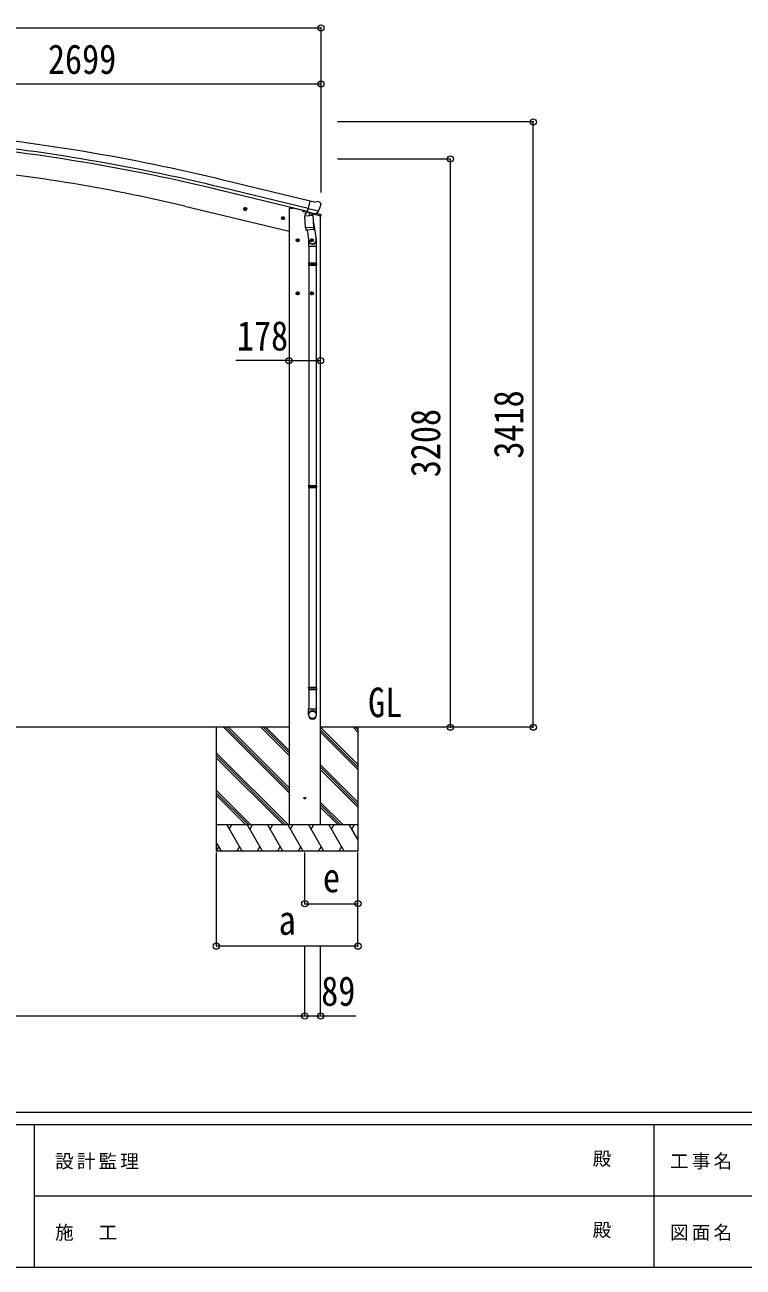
# Model space of a CAD drawing. Units: millimetres at full size, sheet at 1:35. Extents: x -9783 to 9892, y -6828 to 6752.
# Drawn here: x -4022 to 36, y -6828 to 186 of the extents above; entities that cross this region are included whole.
import ezdxf
from ezdxf.enums import TextEntityAlignment as Align

# ---------------------------------------------------------------- set-up
doc = ezdxf.new("R2010")
doc.units = ezdxf.units.MM
doc.header["$LTSCALE"] = 35
doc.header["$PDMODE"] = 32
doc.header["$PDSIZE"] = 35
for name, color, linetype, lineweight in [('0-0_0', 7, 'Continuous', 9), ('0-1_本体', 4, 'Continuous', 9), ('0-2_部品', 7, 'Continuous', 9), ('0-3_ELV2', 3, 'Continuous', 9), ('0-A_寸法', 6, 'Continuous', 9), ('F-0_240', 7, 'Continuous', 9)]:
    doc.layers.add(name, color=color, linetype=linetype, lineweight=lineweight)
doc.styles.add('ＭＳ ゴシック', font='')
doc.styles.get('ＭＳ ゴシック').set_extended_font_data('MS Gothic')

msp = doc.modelspace()

# ---------------------------------------------------------------- linework, layer by layer
at = {"layer": '0-0_0', "color": 6}
for p, q in [((-1149.23, -3779.4), (-1149.23, -361.4)), ((-1618.25, -571.4), (-1618.25, -3779.4))]:
    msp.add_line(p, q, dxfattribs=at)
at = {"layer": '0-0_0'}
for p, q in [((-2529.32, -3779.45), (-5715.49, -3779.45)), ((-2940.32, -3779.4), (-2940.32, -4479.4)), ((-2529.32, -4150.41), (-2900.33, -3779.4)), ((-2529.32, -4136.26), (-2886.19, -3779.4)), ((-2529.32, -4122.12), (-2872.05, -3779.4)), ((-2529.32, -3938.28), (-2688.2, -3779.4)), ((-2529.32, -3924.13), (-2674.06, -3779.4)), ((-2529.32, -3909.99), (-2659.92, -3779.4)), ((-1754.43, -3779.45), (-2351.32, -3779.45)), ((-2140.32, -3990.62), (-2351.32, -3779.63)), ((-2140.32, -3806.78), (-2167.7, -3779.4)), ((-2140.32, -3792.64), (-2153.56, -3779.4)), ((-2140.32, -3779.45), (-2140.32, -4479.4)), ((-2140.32, -4004.77), (-2351.32, -3793.77)), ((-2140.32, -4018.91), (-2351.32, -3807.91)), ((-2534.18, -4329.4), (-2940.32, -3923.26)), ((-2548.32, -4329.4), (-2940.32, -3937.4)), ((-2562.46, -4329.4), (-2940.32, -3951.54)), ((-2140.32, -4202.76), (-2351.32, -3991.76)), ((-2140.32, -4216.9), (-2351.32, -4005.9)), ((-2140.32, -4231.04), (-2351.32, -4020.04)), ((-2746.31, -4329.4), (-2940.32, -4135.39)), ((-2760.45, -4329.4), (-2940.32, -4149.53)), ((-2774.59, -4329.4), (-2940.32, -4163.67)), ((-2225.81, -4329.4), (-2351.32, -4203.89)), ((-2239.95, -4329.4), (-2351.32, -4218.03)), ((-2254.09, -4329.4), (-2351.32, -4232.17)), ((-2940.32, -4329.4), (-2140.32, -4329.4)), ((-2794.94, -4479.4), (-2881.54, -4329.4)), ((-2866.54, -4355.38), (-2851.54, -4329.4)), ((-2679.47, -4479.4), (-2766.07, -4329.4)), ((-2736.07, -4329.4), (-2751.07, -4355.38)), ((-2564, -4479.4), (-2650.6, -4329.4)), ((-2635.6, -4355.38), (-2620.6, -4329.4)), ((-2448.53, -4479.4), (-2535.13, -4329.4)), ((-2529.32, -4329.4), (-2351.32, -4329.4)), ((-2520.13, -4355.38), (-2505.13, -4329.39)), ((-2333.05, -4479.4), (-2419.66, -4329.4)), ((-2404.66, -4355.38), (-2389.66, -4329.4)), ((-2217.59, -4479.4), (-2304.19, -4329.4)), ((-2289.19, -4355.38), (-2274.18, -4329.4)), ((-2140.32, -4413.23), (-2188.72, -4329.39)), ((-2173.72, -4355.38), (-2158.72, -4329.4)), ((-2910.41, -4479.4), (-2940.32, -4427.59)), ((-2925.4, -4453.42), (-2940.32, -4479.25)), ((-2140.32, -4479.4), (-2940.32, -4479.4)), ((-2809.93, -4453.42), (-2824.93, -4479.4)), ((-2694.46, -4453.42), (-2709.46, -4479.4)), ((-2578.99, -4453.42), (-2593.99, -4479.4)), ((-2463.52, -4453.42), (-2478.52, -4479.4)), ((-2348.05, -4453.42), (-2363.05, -4479.4)), ((-2232.58, -4453.42), (-2247.58, -4479.4))]:
    msp.add_line(p, q, dxfattribs=at)
msp.add_circle((-2440.32, -4179.4), 5, dxfattribs=at)
at = {"layer": '0-1_本体'}
for p, q in [((-2410.79, -809.26), (-2893.67, -691.77)), ((-2424.8, -867.6), (-2907.85, -750.11)), ((-2420.86, -851.22), (-2903.88, -733.75)), ((-3117.4, -838.21), (-2529.35, -979.39)), ((-2529.32, -849.4), (-2505.32, -849.4)), ((-2529.32, -849.4), (-2529.32, -4329.4)), ((-2453.31, -861.89), (-2505.32, -849.4)), ((-2351.32, -4329.4), (-2351.32, -892.84))]:
    msp.add_line(p, q, dxfattribs=at)
at = {"layer": '0-1_本体', "color": 6}
msp.add_line((-2529.32, -1709.58), (-2351.32, -1709.58), dxfattribs=at)
at = {"layer": '0-1_本体'}
for centre, radius, start, end in [((-5506.24, -11433.65), 10994.98, 76.33027, 84.83026), ((-5506.24, -11433.65), 11011.82, 76.33027, 84.83026), ((-5506.24, -11433.65), 11054.98, 76.33027, 84.83134), ((-5272.41, -9833.91), 9250.23, 76.52809, 85.04475)]:
    msp.add_arc(centre, radius, start, end, dxfattribs=at)
at = {"layer": '0-2_部品'}
for p, q in [((-2384.55, -814.54), (-2410.48, -808.31)), ((-2384.55, -814.54), (-2371.29, -811.84)), ((-2356.81, -815.03), (-2369.99, -811.86)), ((-2353.71, -817.28), (-2349.86, -823.57)), ((-2349.49, -825.85), (-2349.77, -827)), ((-2766.83, -855.63), (-2786.27, -850.96)), ((-2783.85, -851.54), (-2778.68, -846.1)), ((-2781.72, -858.74), (-2783.85, -851.54)), ((-2778.88, -863.02), (-2774.21, -843.57)), ((-2778.68, -846.1), (-2771.38, -847.85)), ((-2771.38, -847.85), (-2769.25, -855.05)), ((-2552.89, -906.99), (-2572.34, -902.32)), ((-2569.91, -902.91), (-2564.75, -897.46)), ((-2567.78, -910.1), (-2569.91, -902.91)), ((-2564.95, -914.38), (-2560.28, -894.93)), ((-2564.75, -897.46), (-2557.45, -899.21)), ((-2557.45, -899.21), (-2555.32, -906.41)), ((-2453.31, -860.65), (-2453.31, -864.41)), ((-2430.07, -873.93), (-2449.48, -869.27)), ((-2440.54, -891.36), (-2394.85, -888.16)), ((-2435.87, -958.19), (-2440.54, -891.36)), ((-2426.12, -869.59), (-2439.44, -884.91)), ((-2439.44, -884.91), (-2438.99, -891.25)), ((-2425.18, -869.52), (-2426.12, -869.59)), ((-2422.1, -872), (-2423.62, -871.63)), ((-2385.39, -880.81), (-2422.1, -872)), ((-2363.55, -866.16), (-2421.06, -852.35)), ((-2416.14, -873.82), (-2415.12, -888.43)), ((-2387.93, -882.82), (-2413.75, -889.25)), ((-2396.63, -884.98), (-2396.4, -888.27)), ((-2394.85, -888.16), (-2390.18, -955)), ((-2383.11, -881.64), (-2390.63, -879.83)), ((-2348.76, -893.45), (-2390.45, -883.44)), ((-2387.23, -881.03), (-2387.18, -881.78)), ((-2383.86, -881.17), (-2385.39, -880.81)), ((-2380.4, -881.07), (-2364.02, -866.58)), ((-2376.44, -877.55), (-2351.06, -883.65)), ((-2348.76, -886.56), (-2348.76, -893.45)), ((-2435.87, -958.19), (-2390.18, -955)), ((-2435.85, -958.19), (-2434.96, -970.89)), ((-2391.16, -969.6), (-2432.86, -972.52)), ((-2427.43, -972.14), (-2416.7, -1035.73)), ((-2391.91, -930.23), (-2376, -1026.4)), ((-2389.32, -967.47), (-2390.19, -955)), ((-2389.71, -968.82), (-2389.71, -968.82)), ((-2490.32, -1029.64), (-2470.32, -1029.64)), ((-2486.82, -1025.88), (-2480.32, -1022.13)), ((-2480.32, -1039.64), (-2480.32, -1019.64)), ((-2480.32, -1022.13), (-2473.82, -1025.88)), ((-2473.82, -1033.39), (-2480.32, -1037.14)), ((-2473.82, -1025.88), (-2473.82, -1033.39)), ((-2419.85, -1028.91), (-2419.85, -1063.56)), ((-2410.32, -1029.64), (-2390.32, -1029.64)), ((-2406.82, -1025.88), (-2400.32, -1022.13)), ((-2400.32, -1039.64), (-2400.32, -1019.64)), ((-2400.32, -1022.13), (-2393.82, -1025.88)), ((-2393.82, -1033.39), (-2400.32, -1037.14)), ((-2393.82, -1025.88), (-2393.82, -1033.39)), ((-2373.85, -1063.56), (-2373.85, -1029.21)), ((-2419.85, -1063.56), (-2373.85, -1063.56)), ((-2417.85, -1063.56), (-2417.85, -1157.56)), ((-2375.85, -1063.56), (-2375.85, -1157.56)), ((-2419.85, -1159.56), (-2418.85, -1157.56)), ((-2419.85, -1159.56), (-2373.85, -1159.56)), ((-2419.85, -1159.56), (-2419.85, -1167.56)), ((-2419.85, -1167.56), (-2373.85, -1167.56)), ((-2419.85, -1167.56), (-2418.85, -1169.56)), ((-2418.85, -1157.56), (-2374.85, -1157.56)), ((-2418.85, -1169.56), (-2374.85, -1169.56)), ((-2417.85, -1169.56), (-2417.85, -2413.75)), ((-2375.85, -1169.56), (-2375.85, -2413.75)), ((-2373.85, -1159.56), (-2374.85, -1157.56)), ((-2490.32, -1329.64), (-2470.32, -1329.64)), ((-2486.82, -1325.88), (-2480.32, -1322.13)), ((-2480.32, -1339.64), (-2480.32, -1319.64)), ((-2480.32, -1322.13), (-2473.82, -1325.88)), ((-2473.82, -1325.88), (-2473.82, -1333.39)), ((-2410.32, -1329.64), (-2390.32, -1329.64)), ((-2406.82, -1325.88), (-2400.32, -1322.13)), ((-2400.32, -1339.64), (-2400.32, -1319.64)), ((-2400.32, -1322.13), (-2393.82, -1325.88)), ((-2393.82, -1325.88), (-2393.82, -1333.39)), ((-2473.82, -1333.39), (-2480.32, -1337.14)), ((-2393.82, -1333.39), (-2400.32, -1337.14)), ((-2419.85, -2415.75), (-2418.85, -2413.75)), ((-2419.85, -2415.75), (-2373.85, -2415.75)), ((-2419.85, -2415.75), (-2419.85, -2423.75)), ((-2419.85, -2423.75), (-2373.85, -2423.75)), ((-2419.85, -2423.75), (-2418.85, -2425.75)), ((-2418.85, -2413.75), (-2374.85, -2413.75)), ((-2418.85, -2425.75), (-2374.85, -2425.75)), ((-2417.85, -2425.75), (-2417.85, -3553.94)), ((-2375.85, -2425.75), (-2375.85, -3553.94)), ((-2373.85, -2415.75), (-2374.85, -2413.75)), ((-2419.85, -3555.94), (-2418.85, -3553.94)), ((-2419.85, -3555.94), (-2373.85, -3555.94)), ((-2419.85, -3555.94), (-2419.85, -3563.94)), ((-2419.85, -3563.94), (-2373.85, -3563.94)), ((-2419.85, -3563.94), (-2418.85, -3565.94)), ((-2418.85, -3553.94), (-2374.85, -3553.94)), ((-2418.85, -3565.94), (-2374.85, -3565.94)), ((-2417.85, -3565.94), (-2417.85, -3675.94)), ((-2375.85, -3565.94), (-2375.85, -3675.94)), ((-2373.85, -3555.94), (-2374.85, -3553.94)), ((-2419.85, -3710.08), (-2419.85, -3675.94)), ((-2419.85, -3675.94), (-2373.85, -3675.94)), ((-2373.85, -3710.08), (-2373.85, -3675.94))]:
    msp.add_line(p, q, dxfattribs=at)
for points in [[(-2415.91, -873.76), (-2425.63, -871.43), (-2410.48, -808.31)], [(-2769.25, -855.05), (-2774.42, -860.49), (-2781.72, -858.74)], [(-2555.32, -906.41), (-2560.48, -911.85), (-2567.78, -910.1)], [(-2415.91, -873.76), (-2415.68, -873.91), (-2390.91, -879.86), (-2390.63, -879.83)], [(-2363.28, -865.58), (-2363.86, -866.42), (-2364.02, -866.58)], [(-2480.32, -1037.14), (-2486.82, -1033.39), (-2486.82, -1025.88)], [(-2400.32, -1037.14), (-2406.82, -1033.39), (-2406.82, -1025.88)], [(-2373.85, -1159.56), (-2373.85, -1167.56), (-2374.85, -1169.56)], [(-2480.32, -1337.14), (-2486.82, -1333.39), (-2486.82, -1325.88)], [(-2400.32, -1337.14), (-2406.82, -1333.39), (-2406.82, -1325.88)], [(-2373.85, -2415.75), (-2373.85, -2423.75), (-2374.85, -2425.75)], [(-2373.85, -3555.94), (-2373.85, -3563.94), (-2374.85, -3565.94)]]:
    msp.add_lwpolyline(points, dxfattribs=at)
for centre, radius in [((-2776.55, -853.3), 8.5), ((-2776.55, -853.3), 7.7), ((-2776.55, -853.3), 6.5), ((-2562.62, -904.66), 8.5), ((-2562.62, -904.66), 7.7), ((-2562.62, -904.66), 6.5), ((-2480.32, -1029.64), 8.5), ((-2480.32, -1029.64), 7.7), ((-2480.32, -1029.64), 6.5), ((-2400.32, -1029.64), 8.5), ((-2400.32, -1029.64), 7.7), ((-2400.32, -1029.64), 6.5), ((-2480.32, -1329.64), 8.5), ((-2480.32, -1329.64), 7.7), ((-2480.32, -1329.64), 6.5), ((-2400.32, -1329.64), 8.5), ((-2400.32, -1329.64), 7.7), ((-2400.32, -1329.64), 6.5)]:
    msp.add_circle(centre, radius, dxfattribs=at)
at = {"layer": '0-2_部品', "color": 4}
msp.add_circle((-2440.32, -4179.4), 4.5, dxfattribs=at)
at = {"layer": '0-2_部品'}
for centre, radius, start, end in [((-2370.69, -814.78), 3, 76.5, 101.5), ((-2546.58, -779.75), 202.4, 334.90875, 346.5), ((-2357.98, -819.89), 5, 31.5, 76.5), ((-2448.31, -864.41), 5, 180, 256.5), ((-2423.51, -871.14), 0.5, 221.23754, 256.5), ((-2416.74, -873.9), 0.604, 7.79405, 79.40158), ((-2414.1, -888.28), 1.03, 188.03431, 289.96103), ((-2388.17, -881.85), 1, 284, 4), ((-2386.73, -881), 0.5, 76.5, 184), ((-2383.74, -880.69), 0.5, 256.5, 291.76246), ((-2351.76, -886.56), 3, 0, 76.5), ((-2433, -970.52), 2, 190.53157, 274), ((-2391.3, -967.61), 2, 274, 322.59038), ((-2391.26, -967.64), 1.95, 322.52234, 4.95983), ((-2403.85, -1029.21), 30, 0, 2.54858)]:
    msp.add_arc(centre, radius, start, end, dxfattribs=at)
for centre, major_axis, ratio, start_param, end_param in [((-2352.41, -825.14), (1.57, -2.57), 0.99628, 0.7835347, 1.5707963), ((-2382.41, -878.71), (0.73, -2.92), 0.997631, 5.8041905, 5.8929484), ((-2382.44, -878.59), (-2.63, 3.16), 0.650902, 2.1145521, 2.1873627), ((-2382.39, -878.81), (0.73, -2.92), 0.997631, 5.965759, 6.7621801), ((-2396.85, -1028.91), (-23, 0), 0.996195, 6.0000678, 10.0103449), ((-2396.85, -1028.91), (-21, 0), 0.996195, 0.3319459, 3.3482706), ((-2396.85, -3708.34), (23, 0), 0.996195, 6.2831853, 9.424778), ((-2396.85, -3710.08), (23, 0), 0.996195, 6.2831853, 9.424778), ((-2396.85, -3710.08), (0, -23.43), 0.981806, 4.712389, 7.8539816)]:
    msp.add_ellipse(centre, major_axis=major_axis, ratio=ratio, start_param=start_param, end_param=end_param, dxfattribs=at)
msp.add_ellipse((-2396.85, -3710.08), major_axis=(-21, 0), ratio=0.996195, dxfattribs=at)
at = {"layer": '0-3_ELV2', "color": 6}
for p, q in [((-7674.21, -5409.55), (-2440.19, -5409.55)), ((-2440.19, -5409.55), (-2351.19, -5409.55))]:
    msp.add_line(p, q, dxfattribs=at)
at = {"layer": '0-A_寸法'}
for p, q in [((-7763.36, 168.96), (-2349.36, 168.96)), ((-2349.36, 168.96), (-2349.36, -147.66)), ((-2349.36, -147.66), (-5048.36, -147.66)), ((-2349.36, -147.66), (-2349.36, -147.66)), ((-2349.36, -147.66), (-2349.36, -759.41)), ((-1149.23, -361.4), (-2255.51, -361.4)), ((-1618.25, -571.4), (-2255.51, -571.4)), ((-2529.32, -1709.58), (-2829.32, -1709.58)), ((-1618.25, -3779.4), (-1947.07, -3779.4)), ((-1149.23, -3779.4), (-1618.25, -3779.4)), ((-2939.79, -5015.76), (-2939.79, -4486.82)), ((-2440.04, -4775.79), (-2440.04, -4486.82)), ((-2139.79, -5015.76), (-2139.79, -4486.82)), ((-2139.79, -4775.79), (-2139.79, -4486.82)), ((-2440.04, -4775.79), (-2139.79, -4775.79)), ((-2139.79, -5015.76), (-2939.79, -5015.76)), ((-2440.19, -5409.55), (-2440.19, -5015.76)), ((-2351.19, -5409.55), (-2351.19, -5015.76)), ((-2351.19, -5409.55), (-2151.19, -5409.55))]:
    msp.add_line(p, q, dxfattribs=at)
for p in [(-2349.36, 168.96), (-2349.36, -147.66), (-1149.23, -361.4), (-1618.25, -571.4), (-2529.32, -1709.58), (-2351.32, -1709.58), (-1618.25, -3779.4), (-1149.23, -3779.4), (-2440.04, -4775.79), (-2139.79, -4775.79), (-2939.79, -5015.76), (-2139.79, -5015.76), (-2440.19, -5409.55), (-2351.19, -5409.55)]:
    msp.add_point(p, dxfattribs=at)
at = {"layer": 'F-0_240', "color": 5}
for p, q in [((-9783.03, -5953.1), (9396.97, -5953.1)), ((-9783.03, -6023.1), (6285.75, -6023.1)), ((-3969.25, -6023.1), (-3969.25, -6828.1)), ((-469.25, -6023.1), (-469.25, -6828.1)), ((-3969.25, -6425.6), (3205.75, -6425.6)), ((-9783.03, -6828.1), (9396.97, -6828.1))]:
    msp.add_line(p, q, dxfattribs=at)

# ---------------------------------------------------------------- texts
at = {"layer": '0-0_0', "style": 'ＭＳ ゴシック', "width": 0.85}
msp.add_text('GL', height=166.8, dxfattribs=at).set_placement((-2082.74, -3772.46), align=Align.BOTTOM_LEFT)
at = {"layer": '0-A_寸法', "color": 7, "style": 'ＭＳ ゴシック', "width": 0.85}
for s, p in [('2699', (-3891.36, -140.66)), ('178', (-2823.69, -1702.58)), ('e', (-2337.91, -4761.41)), ('a', (-2587.91, -5001.39)), ('89', (-2347.44, -5402.55))]:
    msp.add_text(s, height=166.8, dxfattribs=at).set_placement(p, align=Align.BOTTOM_LEFT)
for s, p in [('3418', (-1156.23, -2262.9)), ('3208', (-1625.25, -2367.9))]:
    msp.add_text(s, height=166.8, rotation=90, dxfattribs=at).set_placement(p, align=Align.BOTTOM_LEFT)
at = {"layer": 'F-0_240', "style": 'ＭＳ ゴシック'}
for p in [(-814.24, -6276.85), (-814.24, -6679.35)]:
    msp.add_text('殿', height=76.98, dxfattribs=at).set_placement(p, align=Align.BOTTOM_LEFT)
at = {"layer": 'F-0_240', "char_height": 76.98, "attachment_point": 7, "style": 'ＭＳ ゴシック'}
for s, insert in [('\\T1.17;設計監理', (-3851.04, -6276.85)), ('\\T1.17;工事名', (-376.96, -6276.85)), ('\\T1.17;施\u3000工', (-3851.04, -6679.35)), ('\\T1.17;図面名', (-376.96, -6679.35))]:
    msp.add_mtext(s, dxfattribs=dict(at, insert=insert))

doc.saveas('drawing.dxf')
